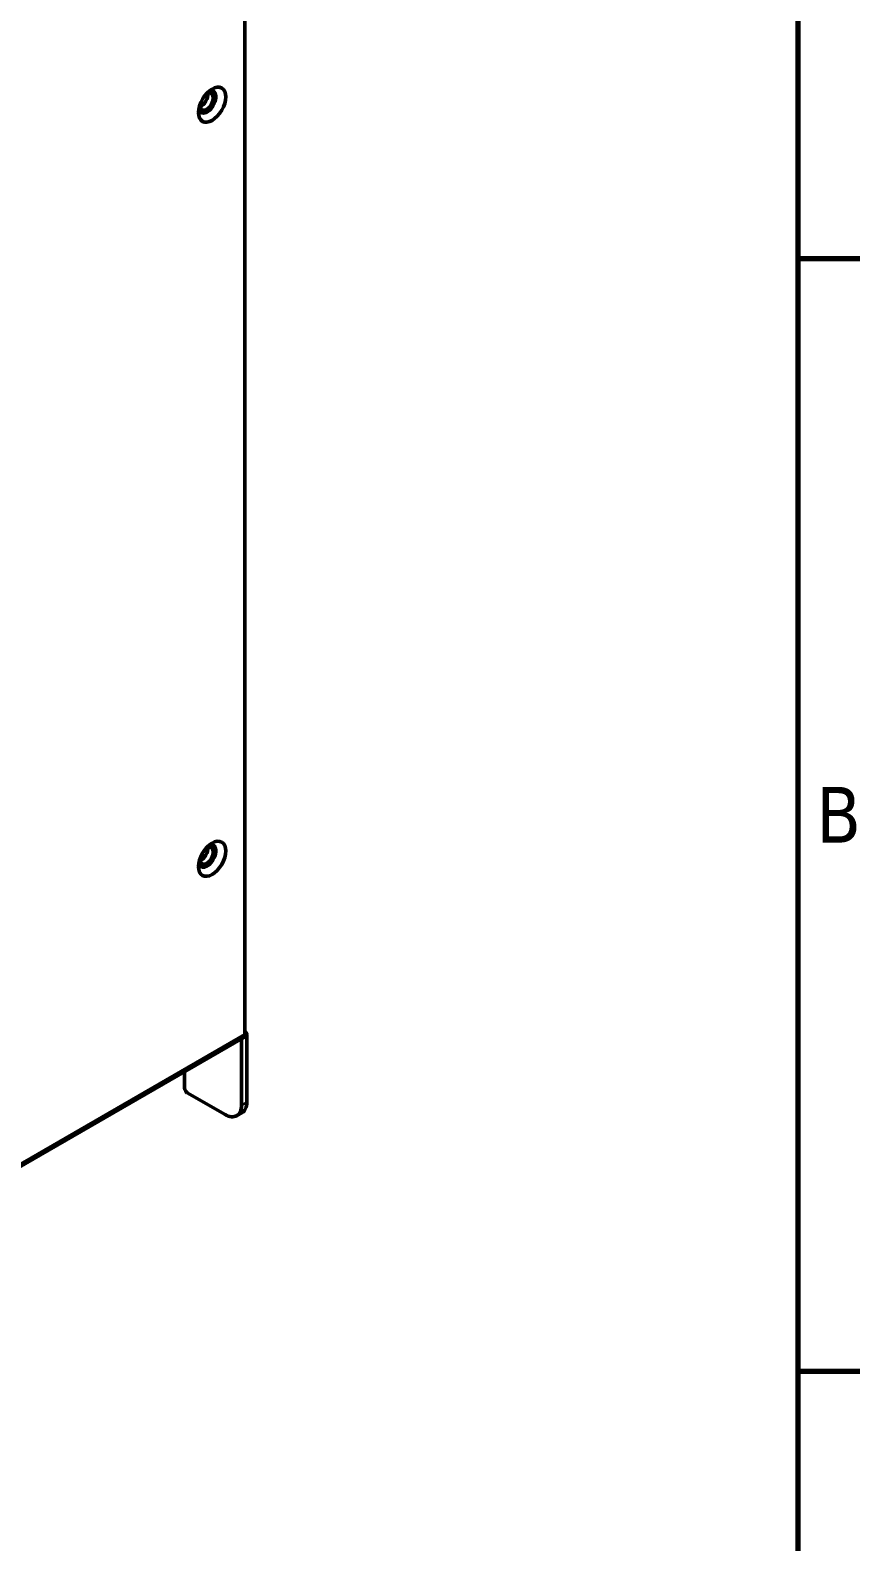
# Model space of a CAD drawing. Header units: millimetres. Extents: x 3412 to 5643, y 891 to 1933.
# Drawn here: x 4518.7 to 4626.6, y 1622.1 to 1818.5 of the extents above; entities that cross this region are included whole.
import ezdxf

# ---------------------------------------------------------------- set-up
doc = ezdxf.new("R2010")
doc.units = ezdxf.units.MM
doc.header["$LTSCALE"] = 1.8
for name, color, linetype, lineweight in [('경계(ISO)', 7, 'Continuous', 70), ('외형선(ISO)', 7, 'Continuous', 50), ('좁은 외형선(ISO)', 7, 'Continuous', 35)]:
    doc.layers.add(name, color=color, linetype=linetype, lineweight=lineweight)
doc.styles.add('주 텍스트 (ISO)', font='')
doc.styles.get('주 텍스트 (ISO)').set_extended_font_data('Tahoma')

# ---------------------------------------------------------------- blocks, each defined once
blk = doc.blocks.new('경계 Default Border')
at = {"layer": '경계(ISO)'}
for p, q in [((584, 350), (587.9, 350)), ((584, 280), (587.9, 280))]:
    blk.add_line(p, q, dxfattribs=at)
at = {"layer": '경계(ISO)', "flags": 128}
blk.add_lwpolyline([(10, 10), (10, 410), (584, 410), (584, 10), (10, 10)], dxfattribs=at)
at = {"layer": '경계(ISO)', "insert": (585.15, 313.25), "char_height": 3.5, "attachment_point": 7, "style": '주 텍스트 (ISO)'}
blk.add_mtext('B', dxfattribs=at)

msp = doc.modelspace()

# ---------------------------------------------------------------- linework, layer by layer
at = {"layer": '외형선(ISO)'}
for p, q in [((4546.616, 1688.048), (4546.616, 1836.487)), ((4546.388, 1687.545), (4447.394, 1630.39)), ((4546.192, 1678.822), (4546.192, 1687.395)), ((4546.899, 1679.23), (4546.899, 1687.803)), ((4538.803, 1683.165), (4538.803, 1681.047)), ((4539.156, 1680.435), (4544.071, 1677.597)), ((4545.571, 1677.449), (4546.278, 1677.857))]:
    msp.add_line(p, q, dxfattribs=at)
for centre in [(4542.374, 1808.808), (4542.374, 1710.829)]:
    msp.add_ellipse(centre, major_axis=(1.25, 2.165), ratio=0.5773503, dxfattribs=at)
for centre, major_axis, start_param, end_param in [((4541.737, 1809.176), (-0.8, -1.386), 5.7500535, 9.9579098), ((4541.667, 1809.216), (0.615, 1.065), 2.2349634, 7.1898146), ((4540.959, 1809.625), (0.615, 1.065), 3.7543402, 5.6704377), ((4541.667, 1809.216), (-0.8, -1.386), 0.0442086, 3.0973841), ((4541.737, 1711.196), (-0.8, -1.386), 5.7500535, 9.9579098), ((4541.667, 1711.237), (-0.8, -1.386), 0.0442086, 3.0973841), ((4541.667, 1711.237), (0.615, 1.065), 2.2349634, 7.1898146), ((4540.959, 1711.645), (0.615, 1.065), 3.7543402, 5.6704377), ((4545.838, 1687.191), (0.25, 0.433), 5.4977871, 5.5866342), ((4545.838, 1688.497), (0.55, -0.953), 0, 0.7853982), ((4545.838, 1687.191), (0.75, 1.299), 5.4977871, 6.2453715), ((4539.156, 1680.843), (-0.25, 0.433), 0.7853982, 2.3561945), ((4544.778, 1680.455), (1.5, -2.598), 0, 0.7853982), ((4544.071, 1680.047), (1.5, -2.598), 5.4977871, 7.0685835)]:
    msp.add_ellipse(centre, major_axis=major_axis, ratio=0.5773503, start_param=start_param, end_param=end_param, dxfattribs=at)
at = {"layer": '좁은 외형선(ISO)'}
for p, q in [((4447.621, 1630.894), (4546.616, 1688.048)), ((4546.192, 1687.395), (4546.161, 1687.413)), ((4546.899, 1687.803), (4546.192, 1687.395)), ((4546.899, 1679.23), (4546.192, 1678.822))]:
    msp.add_line(p, q, dxfattribs=at)

# ---------------------------------------------------------------- block references
at = {"xscale": 2.0655, "yscale": 2.0655, "zscale": 2.0655}
msp.add_blockref('경계 Default Border', (3412.246, 1065.915), dxfattribs=at)

doc.saveas('drawing.dxf')
